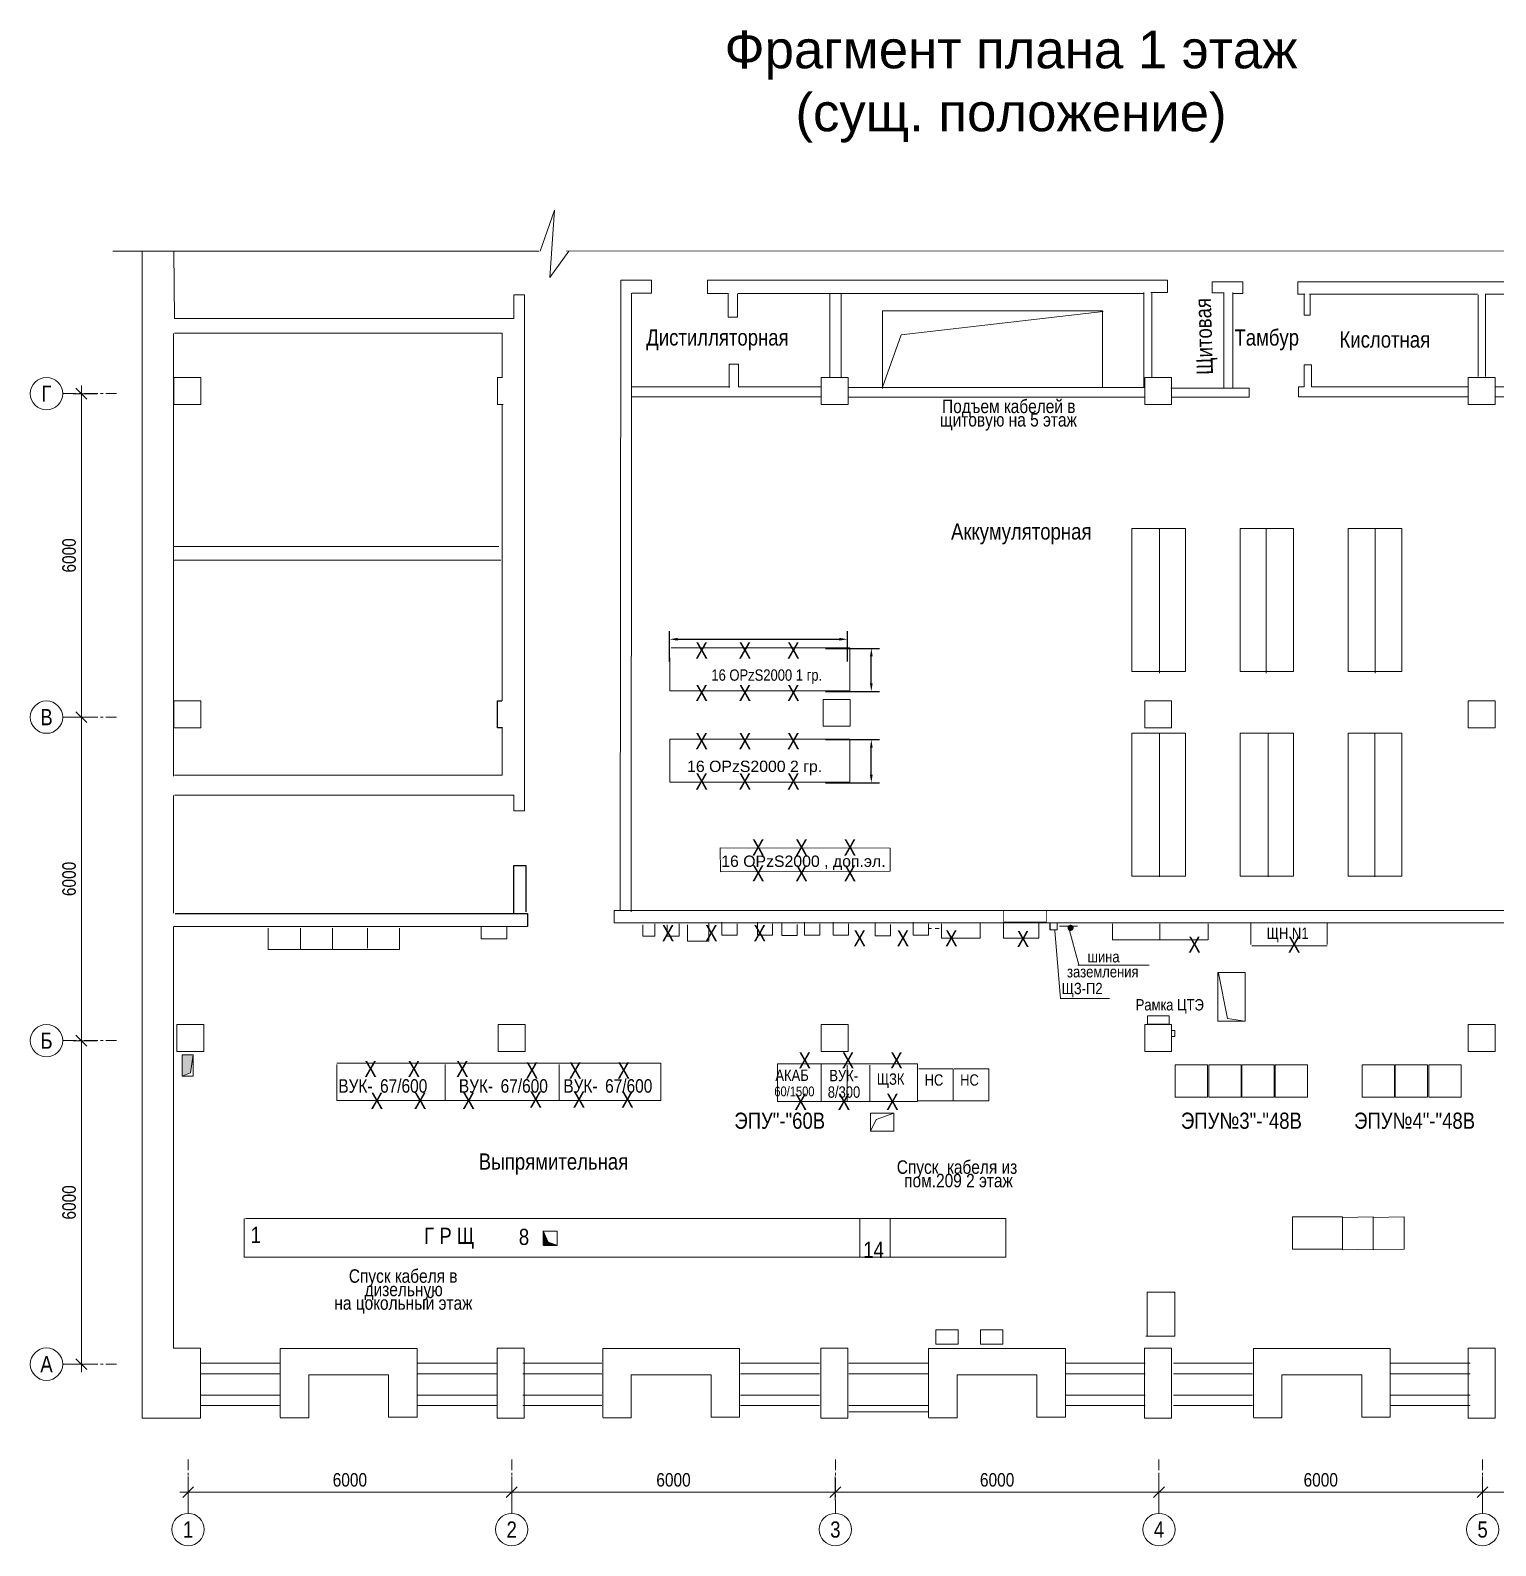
# Model space of a CAD drawing. Header units: millimetres. Extents: x 529148 to 732989, y -6155083 to -138668.
# Drawn here: x 691952 to 719119, y -166773 to -138668 of the extents above; entities that cross this region are included whole.
import ezdxf
from ezdxf.enums import TextEntityAlignment as Align

# ---------------------------------------------------------------- set-up
doc = ezdxf.new("R2010")
doc.units = ezdxf.units.MM
doc.linetypes.add('осеваяX2', pattern=[4, 2.5, -0.5, 0.5, -0.5])
doc.layers.add('Оси здания', color=6, linetype='Continuous')
doc.styles.add('17_Standard 2.5', font='ARIALN.TTF', dxfattribs={"height": 250})
doc.styles.add('Arial Cyr', font='arial.ttf')
doc.styles.get("Standard").update_dxf_attribs({"font": 'ARIALN.TTF', "height": 3})
doc.dimstyles.new('ISO-25', dxfattribs={"dimtxt": 2.5, "dimasz": 2.5, "dimexe": 1.25, "dimexo": 0.625, "dimtad": 1, "dimtxsty": 'Standard', "dimcen": 2.5, "dimadec": 0, "dimazin": 0, "dimtfac": 1, "dimtmove": 0, "dimatfit": 3, "dimfxl": 1, "dimarcsym": 0})
doc.dimstyles.get("Standard").update_dxf_attribs({"dimtxt": 2.5, "dimasz": 2, "dimexe": 1.5, "dimexo": 3, "dimgap": 1, "dimtad": 1, "dimtoh": 1, "dimdec": 0, "dimrnd": 1, "dimzin": 0, "dimdsep": 46, "dimtxsty": '17_Standard 2.5', "dimblk": 'OBLIQUE', "dimcen": 2, "dimdle": 1.5, "dimclrd": 5, "dimclre": 5, "dimclrt": 5, "dimadec": 0, "dimazin": 0, "dimtfac": 1, "dimtdec": 0, "dimtofl": 0, "dimtmove": 0, "dimatfit": 3, "dimldrblk": 'OBLIQUE', "dimfxl": 1, "dimtolj": 1, "dimtzin": 0, "dimlwd": 5, "dimlwe": 5, "dimarcsym": 0})

# ---------------------------------------------------------------- blocks, each defined once
blk = doc.blocks.new('*D513')
at = {"color": 0, "linetype": 'Continuous', "lineweight": -2, "transparency": 16777216}
for p, q in [((706696.445343, -151824.027549), (707693.404168, -151824.027549)), ((707543.404168, -152474.027549), (707543.404168, -151974.027549)), ((706696.445343, -152624.027549), (707693.404168, -152624.027549))]:
    blk.add_line(p, q, dxfattribs=at)
at = {"color": 0, "linetype": 'Continuous', "lineweight": 50, "transparency": 16777216}
for points in [[(707518.404168, -151974.027549), (707568.404168, -151974.027549), (707543.404168, -151824.027549)], [(707518.404168, -152474.027549), (707568.404168, -152474.027549), (707543.404168, -152624.027549)]]:
    blk.add_solid(points, dxfattribs=at)
at = {"layer": 'Defpoints', "color": 0, "linetype": 'Continuous', "lineweight": 50, "transparency": 16777216}
for p in [(706546.445343, -151824.027549), (707543.404168, -151824.027549), (706546.445343, -152624.027549)]:
    blk.add_point(p, dxfattribs=at)
blk = doc.blocks.new('*D514')
at = {"color": 0, "linetype": 'Continuous', "lineweight": -2, "transparency": 16777216}
for p, q in [((703802.04258, -150372.238139), (703802.04258, -149811.4488)), ((703952.04258, -149961.4488), (706952.04258, -149961.4488)), ((707102.04258, -150372.238139), (707102.04258, -149811.4488))]:
    blk.add_line(p, q, dxfattribs=at)
at = {"color": 0, "linetype": 'Continuous', "lineweight": 50, "transparency": 16777216}
for points in [[(703952.04258, -149936.4488), (703952.04258, -149986.4488), (703802.04258, -149961.4488)], [(706952.04258, -149936.4488), (706952.04258, -149986.4488), (707102.04258, -149961.4488)]]:
    blk.add_solid(points, dxfattribs=at)
at = {"layer": 'Defpoints', "color": 0, "linetype": 'Continuous', "lineweight": 50, "transparency": 16777216}
for p in [(707102.04258, -149961.4488), (703802.04258, -150522.238139), (707102.04258, -150522.238139)]:
    blk.add_point(p, dxfattribs=at)
blk = doc.blocks.new('*D515')
at = {"color": 0, "linetype": 'Continuous', "lineweight": -2, "transparency": 16777216}
for p, q in [((706696.445343, -150131.029021), (707693.404168, -150131.029021)), ((707543.404168, -150781.029021), (707543.404168, -150281.029021)), ((706696.445343, -150931.029021), (707693.404168, -150931.029021))]:
    blk.add_line(p, q, dxfattribs=at)
at = {"color": 0, "linetype": 'Continuous', "lineweight": 50, "transparency": 16777216}
for points in [[(707518.404168, -150281.029021), (707568.404168, -150281.029021), (707543.404168, -150131.029021)], [(707518.404168, -150781.029021), (707568.404168, -150781.029021), (707543.404168, -150931.029021)]]:
    blk.add_solid(points, dxfattribs=at)
at = {"layer": 'Defpoints', "color": 0, "linetype": 'Continuous', "lineweight": 50, "transparency": 16777216}
for p in [(706546.445343, -150131.029021), (707543.404168, -150131.029021), (706546.445343, -150931.029021)]:
    blk.add_point(p, dxfattribs=at)
blk = doc.blocks.new('обозначение оси')
at = {"layer": 'Оси здания', "linetype": 'осеваяX2', "lineweight": 5}
blk.add_line((-10, 0), (0, 0), dxfattribs=at)
at = {"layer": 'Оси здания', "lineweight": 5}
blk.add_circle((-13, 0), 3, dxfattribs=at)
at = {"layer": 'Оси здания', "linetype": 'ByBlock', "lineweight": 5}
blk.add_attdef('ОСЬ', text='', height=3, dxfattribs=at).set_placement((-13, 0), align=Align.MIDDLE_CENTER)
blk = doc.blocks.new('*U506')
at = {"layer": 'Оси здания', "linetype": 'осеваяX2', "lineweight": 5}
blk.add_line((0, -10), (0, 0), dxfattribs=at)
at = {"layer": 'Оси здания', "lineweight": 5}
blk.add_circle((0, -13), 3, dxfattribs=at)
at = {"layer": 'Оси здания', "linetype": 'ByBlock', "lineweight": 5}
blk.add_attdef('ОСЬ', text='', height=3, rotation=360, dxfattribs=at).set_placement((0, -13), align=Align.MIDDLE_CENTER)
blk = doc.blocks.new('_Oblique')
at = {"color": 0, "linetype": 'ByBlock', "lineweight": -2}
blk.add_line((-0.5, -0.5), (0.5, 0.5), dxfattribs=at)
blk = doc.blocks.new('*D516')
at = {"color": 5, "linetype": 'Continuous', "lineweight": 5, "transparency": 16777216}
for p, q in [((706876, -165490), (706876, -165932)), ((712876, -165507), (712876, -165932)), ((706726, -165782), (713026, -165782))]:
    blk.add_line(p, q, dxfattribs=at)
at = {"layer": 'Defpoints', "color": 0, "linetype": 'Continuous', "lineweight": 50, "transparency": 16777216}
for p in [(706876, -165190), (712876, -165207), (712876, -165782)]:
    blk.add_point(p, dxfattribs=at)
at = {"color": 5, "linetype": 'Continuous', "lineweight": 5, "transparency": 16777216, "xscale": 200, "yscale": 200, "zscale": 200, "rotation": 180}
blk.add_blockref('_Oblique', (706876, -165782), dxfattribs=at)
at = {"color": 5, "linetype": 'Continuous', "lineweight": 5, "transparency": 16777216, "xscale": 200, "yscale": 200, "zscale": 200}
blk.add_blockref('_Oblique', (712876, -165782), dxfattribs=at)
at = {"color": 5, "linetype": 'Continuous', "lineweight": 20, "transparency": 16777216, "insert": (709876, -165554), "char_height": 250, "attachment_point": 5, "style": '17_Standard 2.5'}
blk.add_mtext('\\A1;6000', dxfattribs=at)
blk = doc.blocks.new('*D517')
at = {"color": 5, "linetype": 'Continuous', "lineweight": 5, "transparency": 16777216}
for p, q in [((712876, -165473), (712876, -165932)), ((718876, -165490), (718876, -165932)), ((712726, -165782), (719026, -165782))]:
    blk.add_line(p, q, dxfattribs=at)
at = {"layer": 'Defpoints', "color": 0, "linetype": 'Continuous', "lineweight": 50, "transparency": 16777216}
for p in [(712876, -165173), (718876, -165190), (718876, -165782)]:
    blk.add_point(p, dxfattribs=at)
at = {"color": 5, "linetype": 'Continuous', "lineweight": 5, "transparency": 16777216, "xscale": 200, "yscale": 200, "zscale": 200, "rotation": 180}
blk.add_blockref('_Oblique', (712876, -165782), dxfattribs=at)
at = {"color": 5, "linetype": 'Continuous', "lineweight": 5, "transparency": 16777216, "xscale": 200, "yscale": 200, "zscale": 200}
blk.add_blockref('_Oblique', (718876, -165782), dxfattribs=at)
at = {"color": 5, "linetype": 'Continuous', "lineweight": 20, "transparency": 16777216, "insert": (715876, -165554), "char_height": 250, "attachment_point": 5, "style": '17_Standard 2.5'}
blk.add_mtext('\\A1;6000', dxfattribs=at)
blk = doc.blocks.new('*D518')
at = {"color": 5, "linetype": 'Continuous', "lineweight": 5, "transparency": 16777216}
for p, q in [((718876, -165490), (718876, -165932)), ((724876, -165507), (724876, -165932)), ((718726, -165782), (725026, -165782))]:
    blk.add_line(p, q, dxfattribs=at)
at = {"layer": 'Defpoints', "color": 0, "linetype": 'Continuous', "lineweight": 50, "transparency": 16777216}
for p in [(718876, -165190), (724876, -165207), (724876, -165782)]:
    blk.add_point(p, dxfattribs=at)
at = {"color": 5, "linetype": 'Continuous', "lineweight": 5, "transparency": 16777216, "xscale": 200, "yscale": 200, "zscale": 200, "rotation": 180}
blk.add_blockref('_Oblique', (718876, -165782), dxfattribs=at)
at = {"color": 5, "linetype": 'Continuous', "lineweight": 5, "transparency": 16777216, "xscale": 200, "yscale": 200, "zscale": 200}
blk.add_blockref('_Oblique', (724876, -165782), dxfattribs=at)
at = {"color": 5, "linetype": 'Continuous', "lineweight": 20, "transparency": 16777216, "insert": (721876, -165554), "char_height": 250, "attachment_point": 5, "style": '17_Standard 2.5'}
blk.add_mtext('\\A1;6000', dxfattribs=at)
blk = doc.blocks.new('*D520')
at = {"color": 5, "linetype": 'Continuous', "lineweight": 5, "transparency": 16777216}
for p, q in [((700876, -165490), (700876, -165932)), ((706876, -165507), (706876, -165932)), ((700726, -165782), (707026, -165782))]:
    blk.add_line(p, q, dxfattribs=at)
at = {"layer": 'Defpoints', "color": 0, "linetype": 'Continuous', "lineweight": 50, "transparency": 16777216}
for p in [(700876, -165190), (706876, -165207), (706876, -165782)]:
    blk.add_point(p, dxfattribs=at)
at = {"color": 5, "linetype": 'Continuous', "lineweight": 5, "transparency": 16777216, "xscale": 200, "yscale": 200, "zscale": 200, "rotation": 180}
blk.add_blockref('_Oblique', (700876, -165782), dxfattribs=at)
at = {"color": 5, "linetype": 'Continuous', "lineweight": 5, "transparency": 16777216, "xscale": 200, "yscale": 200, "zscale": 200}
blk.add_blockref('_Oblique', (706876, -165782), dxfattribs=at)
at = {"color": 5, "linetype": 'Continuous', "lineweight": 20, "transparency": 16777216, "insert": (703876, -165554), "char_height": 250, "attachment_point": 5, "style": '17_Standard 2.5'}
blk.add_mtext('\\A1;6000', dxfattribs=at)
blk = doc.blocks.new('*D521')
at = {"color": 5, "linetype": 'Continuous', "lineweight": 5, "transparency": 16777216}
for p, q in [((694876, -165490), (694876, -165932)), ((700876, -165507), (700876, -165932)), ((694726, -165782), (701026, -165782))]:
    blk.add_line(p, q, dxfattribs=at)
at = {"layer": 'Defpoints', "color": 0, "linetype": 'Continuous', "lineweight": 50, "transparency": 16777216}
for p in [(694876, -165190), (700876, -165207), (700876, -165782)]:
    blk.add_point(p, dxfattribs=at)
at = {"color": 5, "linetype": 'Continuous', "lineweight": 5, "transparency": 16777216, "xscale": 200, "yscale": 200, "zscale": 200, "rotation": 180}
blk.add_blockref('_Oblique', (694876, -165782), dxfattribs=at)
at = {"color": 5, "linetype": 'Continuous', "lineweight": 5, "transparency": 16777216, "xscale": 200, "yscale": 200, "zscale": 200}
blk.add_blockref('_Oblique', (700876, -165782), dxfattribs=at)
at = {"color": 5, "linetype": 'Continuous', "lineweight": 20, "transparency": 16777216, "insert": (697876, -165554), "char_height": 250, "attachment_point": 5, "style": '17_Standard 2.5'}
blk.add_mtext('\\A1;6000', dxfattribs=at)
blk = doc.blocks.new('*D522')
at = {"color": 5, "linetype": 'Continuous', "lineweight": 5, "transparency": 16777216}
for p, q in [((692898, -157257), (692898, -163557)), ((693190, -157407), (692748, -157407)), ((693173, -163407), (692748, -163407))]:
    blk.add_line(p, q, dxfattribs=at)
at = {"layer": 'Defpoints', "color": 0, "linetype": 'Continuous', "lineweight": 50, "transparency": 16777216}
for p in [(693490, -157407), (692898, -163407), (693473, -163407)]:
    blk.add_point(p, dxfattribs=at)
at = {"color": 5, "linetype": 'Continuous', "lineweight": 5, "transparency": 16777216, "xscale": 200, "yscale": 200, "zscale": 200}
for p, rotation in [((692898, -157407), 90), ((692898, -163407), 270)]:
    blk.add_blockref('_Oblique', p, dxfattribs=dict(at, rotation=rotation))
at = {"color": 5, "linetype": 'Continuous', "lineweight": 20, "transparency": 16777216, "insert": (692671, -160407), "char_height": 250, "attachment_point": 5, "rotation": 90, "style": '17_Standard 2.5'}
blk.add_mtext('\\A1;6000', dxfattribs=at)
blk = doc.blocks.new('*D523')
at = {"color": 5, "linetype": 'Continuous', "lineweight": 5, "transparency": 16777216}
for p, q in [((693190, -151407), (692748, -151407)), ((692898, -151257), (692898, -157557)), ((693173, -157407), (692748, -157407))]:
    blk.add_line(p, q, dxfattribs=at)
at = {"layer": 'Defpoints', "color": 0, "linetype": 'Continuous', "lineweight": 50, "transparency": 16777216}
for p in [(693490, -151407), (692898, -157407), (693473, -157407)]:
    blk.add_point(p, dxfattribs=at)
at = {"color": 5, "linetype": 'Continuous', "lineweight": 5, "transparency": 16777216, "xscale": 200, "yscale": 200, "zscale": 200}
for p, rotation in [((692898, -151407), 90), ((692898, -157407), 270)]:
    blk.add_blockref('_Oblique', p, dxfattribs=dict(at, rotation=rotation))
at = {"color": 5, "linetype": 'Continuous', "lineweight": 20, "transparency": 16777216, "insert": (692671, -154407), "char_height": 250, "attachment_point": 5, "rotation": 90, "style": '17_Standard 2.5'}
blk.add_mtext('\\A1;6000', dxfattribs=at)
blk = doc.blocks.new('*D524')
at = {"color": 5, "linetype": 'Continuous', "lineweight": 5, "transparency": 16777216}
for p, q in [((692898, -145257), (692898, -151557)), ((693190, -145407), (692748, -145407)), ((693173, -151407), (692748, -151407))]:
    blk.add_line(p, q, dxfattribs=at)
at = {"layer": 'Defpoints', "color": 0, "linetype": 'Continuous', "lineweight": 50, "transparency": 16777216}
for p in [(693490, -145407), (692898, -151407), (693473, -151407)]:
    blk.add_point(p, dxfattribs=at)
at = {"color": 5, "linetype": 'Continuous', "lineweight": 5, "transparency": 16777216, "xscale": 200, "yscale": 200, "zscale": 200}
for p, rotation in [((692898, -145407), 90), ((692898, -151407), 270)]:
    blk.add_blockref('_Oblique', p, dxfattribs=dict(at, rotation=rotation))
at = {"color": 5, "linetype": 'Continuous', "lineweight": 20, "transparency": 16777216, "insert": (692671, -148407), "char_height": 250, "attachment_point": 5, "rotation": 90, "style": '17_Standard 2.5'}
blk.add_mtext('\\A1;6000', dxfattribs=at)

msp = doc.modelspace()

# ---------------------------------------------------------------- hatches: boundary and pattern name
at = {"linetype": 'Continuous', "lineweight": 20}
h = msp.add_hatch(color=7, dxfattribs=at)
h.dxf.hatch_style = 1
h.paths.add_polyline_path([(694973.238303, -157666.853647), (694765.961308, -157666.853647), (694765.961308, -158067.061258), (694921.240476, -158001.022677)])

# ---------------------------------------------------------------- linework, layer by layer
at = {"color": 7, "lineweight": 5}
for p, q in [((701403.259256, -142762.719718), (701670.380724, -142006.471392)), ((701670.380724, -142006.471392), (701581.340305, -143252.056909)), ((693478.657761, -142762.719718), (701380.999098, -142762.719718)), ((694623.307324, -144014.047654), (694611.251991, -142762.719718)), ((701581.340305, -143252.056909), (701937.502192, -142762.719718)), ((701892.981876, -142762.719718), (732988.634888, -142756.472213)), ((701112.288177, -143575.695691), (700917.130848, -143575.695691)), ((700917.130848, -143575.695691), (700917.130848, -144014.047654)), ((701112.288177, -153143.748244), (701112.288177, -143575.695691)), ((700917.130848, -144014.047654), (694623.307324, -144014.047654)), ((694608.960306, -152501.588532), (694608.960306, -144288.293527)), ((694623.307324, -144281.929472), (700697.578853, -144281.929472)), ((700697.578853, -144281.929472), (700697.578853, -145106.6118)), ((694611.404778, -145106.6118), (695111.404778, -145106.6118)), ((694611.404778, -145606.6118), (694611.404778, -145106.6118)), ((695111.404778, -145106.6118), (695111.404778, -145606.6118)), ((700611.404778, -145606.6118), (700611.404778, -145106.6118)), ((700611.404778, -145106.6118), (700708.362975, -145106.6118)), ((695111.404778, -145606.6118), (694611.404778, -145606.6118)), ((700720.767979, -145606.6118), (700611.404778, -145606.6118)), ((700697.578853, -145606.6118), (700697.578853, -151106.6118)), ((694621.272541, -148242.650367), (700637.425947, -148242.650367)), ((694621.272541, -148495.826295), (700673.667813, -148495.826295)), ((694611.404778, -151106.6118), (695111.404778, -151106.6118)), ((694611.404778, -151606.6118), (694611.404778, -151106.6118)), ((695111.404778, -151106.6118), (695111.404778, -151606.6118)), ((695111.404778, -151606.6118), (694611.404778, -151606.6118)), ((700697.578853, -151606.6118), (700697.578853, -152481.393067)), ((700697.578853, -152481.393067), (694623.307324, -152481.393067)), ((694608.960306, -155040.884588), (694608.960306, -152857.719988)), ((694623.307324, -152851.513578), (700917.130848, -152851.513578)), ((700917.130848, -152851.513578), (700917.130848, -153143.748244)), ((700917.130848, -153143.748244), (701112.288177, -153143.748244))]:
    msp.add_line(p, q, dxfattribs=at)
at = {"color": 7, "lineweight": 20}
for p, q in [((694026.022429, -164410.988634), (694026.022429, -142762.719718)), ((713966.133458, -156143.63567), (714472.899513, -156143.63567)), ((713966.133458, -157046.562783), (713966.133458, -156143.63567)), ((714472.899513, -156143.63567), (714472.899513, -157046.382912)), ((714472.899513, -157046.382912), (713966.133458, -157046.562783)), ((713114.321016, -157216.817687), (713171.044588, -157216.817687)), ((713171.044588, -157328.320849), (713114.321016, -157328.320849)), ((713171.044588, -157216.817687), (713171.044588, -157328.320849)), ((707528.586723, -158749.735135), (707959.814188, -158748.50349)), ((707528.586723, -159086.391349), (707528.586723, -158749.735135)), ((707959.814188, -158748.50349), (707961.124585, -159086.391349)), ((707961.124585, -159086.391349), (707528.586723, -159086.391349)), ((707330.385267, -160707.726088), (707330.385267, -161417.901608)), ((707892.608365, -160707.726088), (707892.608365, -161417.901608)), ((701462.216491, -161202.072957), (701462.216491, -160931.725059)), ((701462.216491, -160931.725059), (701549.46127, -161146.528767)), ((701463.102398, -160937.453132), (701716.485425, -160937.453132)), ((701463.102398, -161202.950999), (701463.102398, -160937.453132)), ((701716.485425, -160937.453132), (701716.485425, -161202.861064)), ((701715.190576, -161202.072957), (701462.216491, -161202.072957)), ((701716.485425, -161202.861064), (701463.102398, -161202.950999)), ((701549.46127, -161146.528767), (701715.190576, -161202.072957)), ((694608.96047, -164410.988634), (694026.022429, -164410.988634))]:
    msp.add_line(p, q, dxfattribs=at)
at = {"color": 7, "linetype": 'Continuous', "lineweight": 20}
for p, q in [((702889.252619, -154978.224006), (702896.797832, -143302.520113)), ((702896.797832, -143302.520113), (703466.516358, -143302.520113)), ((703466.516358, -143302.520113), (703466.516358, -143543.14071)), ((713033.670352, -143304.502806), (704508.238866, -143304.502806)), ((704508.238866, -143304.502806), (704508.238866, -143549.232322)), ((713033.670352, -143527.86359), (713033.670352, -143304.502806)), ((713862.754313, -143538.275157), (713862.754313, -143331.339832)), ((713862.754313, -143331.339832), (714432.991178, -143331.339832)), ((714432.991178, -143331.339832), (714432.991178, -143551.208602)), ((724949.295337, -143332.257507), (715449.295337, -143332.257507)), ((715449.295337, -143332.257507), (715449.295337, -143561.838171)), ((703100.268713, -143541.152858), (703100.268713, -145538.11114)), ((703466.516358, -143543.14071), (703105.355459, -143543.14071)), ((704508.238866, -143549.232322), (704893.059602, -143549.232318)), ((704889.261658, -143555.401507), (704889.261658, -143985.195948)), ((705061.531272, -143985.195948), (705061.531272, -143555.401507)), ((705065.572313, -143549.232317), (712586.034325, -143549.232251)), ((706776.905649, -143551.972076), (706776.905649, -145104.932676)), ((706984.823799, -143564.343522), (706984.823799, -145112.565128)), ((712598.23038, -143527.646683), (712598.23038, -145294.023266)), ((712728.463957, -143527.86359), (713033.670352, -143527.86359)), ((712743.946433, -143527.646683), (712743.946433, -145106.6118)), ((714083.073059, -143538.275157), (713862.754313, -143538.275157)), ((714076.20557, -143527.646683), (714076.20557, -145294.023266)), ((714432.991178, -143551.208602), (714238.592337, -143551.208602)), ((714242.738085, -143527.646683), (714242.738085, -145294.023266)), ((715449.295337, -143561.838171), (715582.850954, -143561.838171)), ((715571.335983, -143574.549601), (715571.335983, -143952.993463)), ((715669.333929, -143561.838171), (718782.722181, -143561.838171)), ((715679.648274, -143952.993463), (715679.648274, -143566.308239)), ((718793.627302, -145088.32512), (718793.627302, -143574.549601)), ((718923.257057, -143561.838171), (724710.961797, -143561.838171)), ((718929.121912, -145088.32512), (718929.121912, -143574.549601)), ((707750.45436, -145309.37219), (707750.45436, -143870.52204)), ((707750.45436, -143870.52204), (711827.254492, -143870.52204)), ((708098.473899, -144317.061767), (711839.683807, -143882.925948)), ((711827.254492, -143870.52204), (711827.254492, -145296.968282)), ((704889.261658, -143985.195948), (705061.531272, -143985.195948)), ((715571.335983, -143952.993463), (715679.648274, -143952.993463)), ((707750.45436, -145284.564447), (708098.473899, -144317.061767)), ((704905.64082, -145294.269231), (704905.64082, -144857.188376)), ((704905.64082, -144857.188376), (705081.571591, -144857.188376)), ((705081.571591, -144857.188376), (705081.571591, -145288.136636)), ((715706.726347, -144872.071475), (715571.335983, -144872.071475)), ((715571.335983, -144872.071475), (715571.335983, -145277.547087)), ((715706.726347, -145277.547087), (715706.726347, -144872.071475)), ((704917.704275, -145280.434235), (703093.998815, -145280.434235)), ((706605.864032, -145280.434235), (705077.89465, -145280.434235)), ((706611.404778, -145106.6118), (707111.404778, -145106.6118)), ((706611.404778, -145606.6118), (706611.404778, -145106.6118)), ((707111.404778, -145106.6118), (707111.404778, -145606.6118)), ((707111.404778, -145289.805359), (712603.177089, -145289.805359)), ((712611.404778, -145106.6118), (713111.404778, -145106.6118)), ((712611.404778, -145606.6118), (712611.404778, -145106.6118)), ((713096.911753, -145302.379061), (714547.276464, -145302.379061)), ((713111.404778, -145106.6118), (713111.404778, -145606.6118)), ((714547.276464, -145302.379061), (714547.276464, -145470.028425)), ((715571.335983, -145277.547087), (715463.023692, -145277.547087)), ((715463.023692, -145277.547087), (715463.023692, -145466.769053)), ((718611.404778, -145277.547087), (715706.726347, -145277.547087)), ((718611.404778, -145106.6118), (719111.404778, -145106.6118)), ((718611.404778, -145606.6118), (718611.404778, -145106.6118)), ((719111.404778, -145106.6118), (719111.404778, -145606.6118)), ((724588.336031, -145277.547087), (719111.404778, -145277.547087)), ((703100.268713, -145538.11114), (703090.867666, -155016.385197)), ((703100.268713, -145314.750286), (703100.268713, -145314.750286)), ((703100.268713, -145538.11114), (703100.268713, -145538.11114)), ((706605.864032, -145464.892289), (703106.321152, -145464.892289)), ((712611.404778, -145470.028425), (707111.404778, -145470.028425)), ((714547.276464, -145470.028425), (713111.404778, -145470.028425)), ((715463.023692, -145466.769053), (718611.404778, -145466.769053)), ((719111.404778, -145466.769053), (724615.414103, -145466.769053)), ((707111.404778, -145606.6118), (706611.404778, -145606.6118)), ((713111.404778, -145606.6118), (712611.404778, -145606.6118)), ((719111.404778, -145606.6118), (718611.404778, -145606.6118)), ((712888.837027, -147920.928751), (712888.837027, -150590.257718)), ((714862.270894, -147920.928751), (714862.270894, -150590.257718)), ((716887.637231, -147920.928751), (716887.637231, -150590.257718)), ((706652.913655, -151076.577127), (707152.913655, -151076.577127)), ((706652.913655, -151576.577127), (706652.913655, -151076.577127)), ((707152.913655, -151076.577127), (707152.913655, -151576.577127)), ((712611.404778, -151106.6118), (713111.404778, -151106.6118)), ((712611.404778, -151606.6118), (712611.404778, -151106.6118)), ((713111.404778, -151106.6118), (713111.404778, -151606.6118)), ((718611.404778, -151106.6118), (719111.404778, -151106.6118)), ((718611.404778, -151606.6118), (718611.404778, -151106.6118)), ((719111.404778, -151106.6118), (719111.404778, -151606.6118)), ((707152.913655, -151576.577127), (706652.913655, -151576.577127)), ((713111.404778, -151606.6118), (712611.404778, -151606.6118)), ((712888.837027, -151701.61258), (712888.837027, -154370.941547)), ((714903.81687, -151701.61258), (714903.81687, -154370.941547)), ((716877.250736, -151701.61258), (716877.250736, -154370.941547)), ((719111.404778, -151606.6118), (718611.404778, -151606.6118)), ((702774.715332, -155221.687826), (702774.715332, -154993.284218)), ((702774.715332, -154993.284218), (724700.961797, -154993.284218)), ((694608.960306, -163112.290196), (694608.960306, -155289.097432)), ((701167.294976, -155288.149383), (694613.637359, -155288.149383)), ((696362.625185, -155317.170204), (696362.625185, -155714.256687)), ((696958.657528, -155317.170204), (696958.657528, -155714.256687)), ((697554.689872, -155317.170204), (697554.689872, -155714.256687)), ((698200.391578, -155317.170204), (698200.391578, -155689.438797)), ((698796.423922, -155714.256687), (698796.423922, -155317.170204)), ((700311.339527, -155292.352313), (700311.339527, -155515.713485)), ((700783.198531, -155515.713485), (700783.198531, -155292.352313)), ((724710.961797, -155221.687826), (702774.715332, -155221.687826)), ((703304.391364, -155260.455587), (703304.391364, -155467.379917)), ((703530.279527, -155467.379917), (703530.279527, -155241.644306)), ((703756.167818, -155260.455587), (703756.167818, -155467.379917)), ((703982.05598, -155467.379917), (703982.05598, -155241.644306)), ((704132.648089, -155260.455587), (704132.648089, -155561.436481)), ((704527.952502, -155561.436481), (704527.952502, -155234.354173)), ((704772.664677, -155210.537288), (704772.664677, -155448.568636)), ((705055.02501, -155448.568636), (705055.02501, -155241.644306)), ((705430.603474, -155210.537288), (705430.603474, -155448.568636)), ((705712.963806, -155448.568636), (705712.963806, -155241.644306)), ((705883.838621, -155220.601251), (705883.838621, -155458.632599)), ((706166.198953, -155458.632599), (706166.198953, -155251.708269)), ((706303.585724, -155210.537288), (706303.585724, -155448.568636)), ((706585.946056, -155448.568636), (706585.946056, -155241.644306)), ((706839.117184, -155210.537288), (706839.117184, -155448.568636)), ((707121.477516, -155448.568636), (707121.477516, -155241.644306)), ((707614.908879, -155222.794926), (707614.908879, -155460.826274)), ((707897.269211, -155460.826274), (707897.269211, -155253.901944)), ((708322.198245, -155210.537288), (708322.198245, -155448.568636)), ((708604.558577, -155448.568636), (708604.558577, -155241.644306)), ((708610.331056, -155328.901144), (708658.519345, -155328.901144)), ((708728.643751, -155328.901144), (708799.608294, -155328.901144)), ((708846.953064, -155241.644306), (708846.953064, -155505.002479)), ((709562.265836, -155505.002479), (709562.265836, -155222.832946)), ((709996.50298, -155230.55448), (709996.50298, -155505.919785)), ((710651.63194, -155505.919785), (710651.63194, -155225.154363)), ((710854.992409, -155228.257847), (710854.992409, -155351.789705)), ((710854.992409, -155351.789705), (710986.760504, -155351.789705)), ((710862.149857, -155353.343703), (710862.149857, -155225.154433)), ((710991.367449, -155353.343703), (710862.149857, -155353.343703)), ((710943.757415, -155361.774298), (711051.950517, -156630.223313)), ((710986.760504, -155351.789705), (710986.760504, -155220.110579)), ((710991.367449, -155222.050949), (710991.367449, -155353.343703)), ((711032.707746, -155283.510466), (711364.596683, -155283.510466)), ((711393.469135, -155999.813276), (711201.691207, -155293.970306)), ((712016.218831, -155239.727182), (712016.218831, -155539.727182)), ((712891.538935, -155239.727182), (712891.538935, -155539.727182)), ((713787.519297, -155538.064537), (713787.519297, -155239.727182)), ((714581.980686, -155226.166384), (714581.980686, -155626.166384)), ((715993.82851, -155226.166384), (715993.82851, -155626.166384)), ((700311.339527, -155515.713485), (700783.198531, -155515.713485)), ((703304.391364, -155467.379917), (703530.279527, -155467.379917)), ((703756.167818, -155467.379917), (703982.05598, -155467.379917)), ((704132.648089, -155561.436481), (704527.952502, -155561.436481)), ((704772.664677, -155448.568636), (705055.02501, -155448.568636)), ((705430.603474, -155448.568636), (705712.963806, -155448.568636)), ((705883.838621, -155458.632599), (706166.198953, -155458.632599)), ((706303.585724, -155448.568636), (706585.946056, -155448.568636)), ((706839.117184, -155448.568636), (707121.477516, -155448.568636)), ((707614.908879, -155460.826274), (707897.269211, -155460.826274)), ((708322.198245, -155448.568636), (708604.558577, -155448.568636)), ((708846.953064, -155505.002479), (709562.265836, -155505.002479)), ((709996.50298, -155505.919785), (710651.63194, -155505.919785)), ((712016.218831, -155538.064537), (713783.720554, -155538.064537)), ((714595.556264, -155646.550854), (715995.556264, -155646.550854)), ((696362.625185, -155714.256687), (698796.423922, -155714.256687)), ((711369.313041, -156007.661762), (712694.563748, -156007.661762)), ((714144.643159, -156993.419569), (713981.903319, -156155.635263)), ((711052.361066, -156627.550154), (711961.916883, -156627.550154)), ((694666.995641, -157106.6118), (695166.995641, -157106.6118)), ((694666.995641, -157606.6118), (694666.995641, -157106.6118)), ((695166.995641, -157106.6118), (695166.995641, -157606.6118)), ((700626.246594, -157106.6118), (701126.246594, -157106.6118)), ((700626.246594, -157606.6118), (700626.246594, -157106.6118)), ((701126.246594, -157106.6118), (701126.246594, -157606.6118)), ((706611.404778, -157106.6118), (707111.404778, -157106.6118)), ((706611.404778, -157606.6118), (706611.404778, -157106.6118)), ((707111.404778, -157106.6118), (707111.404778, -157606.6118)), ((712611.404778, -157106.6118), (713111.404778, -157106.6118)), ((712611.404778, -157606.6118), (712611.404778, -157106.6118)), ((712660.798986, -157101.235067), (712660.798986, -156948.899821)), ((713067.026308, -157101.235067), (712660.798986, -157101.235067)), ((712670.031425, -156944.283602), (713067.026308, -156944.283602)), ((713067.026308, -156944.283602), (713067.026308, -157101.235067)), ((713111.404778, -157106.6118), (713111.404778, -157606.6118)), ((714470.122838, -157046.382912), (714144.643159, -156993.419569)), ((718611.404778, -157106.6118), (719111.404778, -157106.6118)), ((718611.404778, -157606.6118), (718611.404778, -157106.6118)), ((719111.404778, -157106.6118), (719111.404778, -157606.6118)), ((695166.995641, -157606.6118), (694666.995641, -157606.6118)), ((694921.240476, -158001.022677), (694973.238303, -157666.853647)), ((701126.246594, -157606.6118), (700626.246594, -157606.6118)), ((707111.404778, -157606.6118), (706611.404778, -157606.6118)), ((713111.404778, -157606.6118), (712611.404778, -157606.6118)), ((719111.404778, -157606.6118), (718611.404778, -157606.6118)), ((697631.677234, -157823.778716), (703641.670035, -157823.778716)), ((697631.677234, -158518.680042), (697631.677234, -157848.596606)), ((699643.28633, -157848.596606), (699643.28633, -158518.680042)), ((701754.234279, -157848.596606), (701754.234279, -158518.680042)), ((703641.670035, -157823.778716), (703641.670035, -158518.680042)), ((708402.361705, -157839.461797), (705802.177381, -157839.461797)), ((705802.177381, -157839.461797), (705802.177381, -158535.47991)), ((706611.610091, -157839.461797), (706611.610091, -158535.47991)), ((707092.582506, -157858.273078), (707092.582506, -158535.47991)), ((707515.392243, -157858.273078), (707515.392243, -158535.47991)), ((708402.361705, -158535.47991), (708402.361705, -157839.461797)), ((708422.030913, -157931.627893), (709062.030913, -157931.627893)), ((709061.280847, -158521.188101), (709061.280847, -157941.453931)), ((709062.030913, -157931.627893), (709062.030913, -158521.188101)), ((709080.950054, -157931.627893), (709720.950054, -157931.627893)), ((709720.950054, -157931.627893), (709720.950054, -158521.188101)), ((713177.904685, -157857.062708), (713777.904685, -157857.062708)), ((713177.904685, -158457.062708), (713177.904685, -157857.062708)), ((713777.904685, -157857.062708), (713777.904685, -158457.062708)), ((713798.890861, -157857.062708), (714398.890861, -157857.062708)), ((713798.890861, -158457.062708), (713798.890861, -157857.062708)), ((714398.890861, -157857.062708), (714398.890861, -158457.062708)), ((714411.924219, -157857.062708), (715011.924219, -157857.062708)), ((714411.924219, -158457.062708), (714411.924219, -157857.062708)), ((715011.924219, -157857.062708), (715011.924219, -158457.062708)), ((715032.717724, -157857.062708), (715632.717724, -157857.062708)), ((715032.717724, -158457.062708), (715032.717724, -157857.062708)), ((715632.717724, -157857.062708), (715632.717724, -158457.062708)), ((716643.096217, -157857.062708), (717243.096217, -157857.062708)), ((716643.096217, -158457.062708), (716643.096217, -157857.062708)), ((717243.096217, -157857.062708), (717243.096217, -158457.062708)), ((717256.129574, -157857.062708), (717856.129574, -157857.062708)), ((717256.129574, -158457.062708), (717256.129574, -157857.062708)), ((717856.129574, -157857.062708), (717856.129574, -158457.062708)), ((717876.92308, -157857.062708), (718476.92308, -157857.062708)), ((717876.92308, -158457.062708), (717876.92308, -157857.062708)), ((718476.92308, -157857.062708), (718476.92308, -158457.062708)), ((694765.961308, -158067.061258), (694921.240476, -158001.022677)), ((713777.904685, -158457.062708), (713177.904685, -158457.062708)), ((714398.890861, -158457.062708), (713798.890861, -158457.062708)), ((715011.924219, -158457.062708), (714411.924219, -158457.062708)), ((715632.717724, -158457.062708), (715032.717724, -158457.062708)), ((717243.096217, -158457.062708), (716643.096217, -158457.062708)), ((717856.129574, -158457.062708), (717256.129574, -158457.062708)), ((718476.92308, -158457.062708), (717876.92308, -158457.062708)), ((703641.670035, -158518.680042), (697631.677234, -158518.680042)), ((705802.177381, -158535.47991), (708402.361705, -158535.47991)), ((707635.993114, -158868.323188), (707957.807383, -158754.358173)), ((709720.950054, -158521.188101), (708402.361705, -158521.188101)), ((707527.767436, -159084.546741), (707635.993114, -158868.323188)), ((695915.600927, -161422.374878), (695915.600927, -160702.655582)), ((695940.435672, -160702.655582), (710036.647192, -160702.655582)), ((710036.647192, -160702.655582), (710036.647192, -161422.374878)), ((716280.607778, -160676.878869), (715351.42384, -160674.523991)), ((715351.42384, -160674.523991), (715351.42384, -161274.013085)), ((716847.441023, -160674.523991), (716277.495803, -160683.663804)), ((716277.495803, -160683.663804), (716277.495803, -161283.152897)), ((716280.607778, -161274.013085), (716280.607778, -160676.878869)), ((716847.441023, -161274.013085), (716847.441023, -160674.523991)), ((717420.044319, -160674.523991), (716850.099099, -160683.663804)), ((716850.099099, -160683.663804), (716850.099099, -161283.152897)), ((717420.044319, -161274.013085), (717420.044319, -160674.523991)), ((715351.42384, -161274.013085), (716280.607778, -161274.013085)), ((716277.495803, -161283.152897), (716847.441023, -161274.013085)), ((716850.099099, -161283.152897), (717420.044319, -161274.013085)), ((710036.647192, -161422.374878), (695915.600927, -161422.374878)), ((712655.93755, -162886.504202), (712655.93755, -162071.62459)), ((712655.93755, -162071.62459), (713171.097265, -162071.62459)), ((713171.097265, -162071.62459), (713171.097265, -162886.504202)), ((709154.98998, -162772.123394), (708740.536412, -162772.123394)), ((708740.536412, -162772.123394), (708740.536412, -163037.116653)), ((709154.98998, -163037.116653), (709154.98998, -162772.123394)), ((709983.896984, -162772.123394), (709569.443416, -162772.123394)), ((709569.443416, -162772.123394), (709569.443416, -163037.116653)), ((709983.896984, -163037.116653), (709983.896984, -162772.123394)), ((713171.097265, -162886.504202), (712634.472535, -162886.504202)), ((694607.371118, -163107.990722), (695107.371118, -163107.990722)), ((695107.371118, -163107.990722), (695107.371118, -164407.990722)), ((696583.668111, -164388.594872), (696583.668111, -163114.766412)), ((696583.668111, -163114.766412), (699122.120858, -163114.766412)), ((699122.120858, -163114.766412), (699122.120858, -164388.594872)), ((700607.371118, -163107.990722), (701107.371118, -163107.990722)), ((700607.371118, -164407.990722), (700607.371118, -163107.990722)), ((701107.371118, -163107.990722), (701107.371118, -164407.990722)), ((702563.635653, -164388.594872), (702563.635653, -163114.766412)), ((702563.635653, -163114.766412), (705102.0884, -163114.766412)), ((705102.0884, -163114.766412), (705102.0884, -164388.594872)), ((706607.371118, -163107.990722), (707107.371118, -163107.990722)), ((706607.371118, -164407.990722), (706607.371118, -163107.990722)), ((707107.371118, -163107.990722), (707107.371118, -164407.990722)), ((708605.041205, -164388.594872), (708605.041205, -163114.766412)), ((708605.041205, -163114.766412), (711143.493952, -163114.766412)), ((708740.536412, -163037.116653), (709154.98998, -163037.116653)), ((709569.443416, -163037.116653), (709983.896984, -163037.116653)), ((711143.493952, -163114.766412), (711143.493952, -164388.594872)), ((712607.371118, -163107.990722), (713107.371118, -163107.990722)), ((712607.371118, -164407.990722), (712607.371118, -163107.990722)), ((713107.371118, -163107.990722), (713107.371118, -164407.990722)), ((714625.967365, -164388.594872), (714625.967365, -163114.766412)), ((714625.967365, -163114.766412), (717164.420112, -163114.766412)), ((717164.420112, -163114.766412), (717164.420112, -164388.594872)), ((718607.371118, -163107.990722), (719107.371118, -163107.990722)), ((718607.371118, -164407.990722), (718607.371118, -163107.990722)), ((719107.371118, -163107.990722), (719107.371118, -164407.990722)), ((695104.035194, -163385.793732), (696570.093395, -163385.793732)), ((699135.69541, -163385.793732), (700601.753611, -163385.793732)), ((701084.002735, -163385.793732), (702550.060936, -163385.793732)), ((705115.662952, -163385.793732), (706581.721153, -163385.793732)), ((707125.408287, -163385.793732), (708591.466488, -163385.793732)), ((711157.068504, -163385.793732), (712623.126705, -163385.793732)), ((713146.334448, -163385.793732), (714612.392649, -163385.793732)), ((717177.994664, -163385.793732), (718644.052865, -163385.793732)), ((695104.035194, -163589.064222), (696570.093395, -163589.064222)), ((698592.710861, -163602.615602), (697113.077944, -163602.615602)), ((697113.077944, -163602.615602), (697113.077944, -164402.146252)), ((698592.710861, -164388.594872), (698592.710861, -163602.615602)), ((699135.69541, -163589.064222), (700601.753611, -163589.064222)), ((701084.002735, -163589.064222), (702550.060936, -163589.064222)), ((704572.678403, -163602.615602), (703093.045485, -163602.615602)), ((703093.045485, -163602.615602), (703093.045485, -164402.146252)), ((704572.678403, -164388.594872), (704572.678403, -163602.615602)), ((705115.662952, -163589.064222), (706581.721153, -163589.064222)), ((707125.408287, -163589.064222), (708591.466488, -163589.064222)), ((710614.083955, -163602.615602), (709134.451037, -163602.615602)), ((709134.451037, -163602.615602), (709134.451037, -164402.146252)), ((710614.083955, -164388.594872), (710614.083955, -163602.615602)), ((711157.068504, -163589.064222), (712623.126705, -163589.064222)), ((713146.334448, -163589.064222), (714612.392649, -163589.064222)), ((716635.010115, -163602.615602), (715155.377198, -163602.615602)), ((715155.377198, -163602.615602), (715155.377198, -164402.146252)), ((716635.010115, -164388.594872), (716635.010115, -163602.615602)), ((717177.994664, -163589.064222), (718644.052865, -163589.064222)), ((695104.035194, -163982.053892), (696570.093395, -163982.053892)), ((699135.69541, -163982.053892), (700601.753611, -163982.053892)), ((701084.002735, -163982.053892), (702550.060936, -163982.053892)), ((705115.662952, -163982.053892), (706581.721153, -163982.053892)), ((711157.068504, -163982.053892), (712623.126705, -163982.053892)), ((713146.334448, -163982.053892), (714612.392649, -163982.053892)), ((717177.994664, -163982.053892), (718644.052865, -163982.053892)), ((695107.371118, -164407.990722), (694607.371118, -164407.990722)), ((694607.371118, -164407.990722), (694607.371118, -164407.990722)), ((695104.035194, -164171.773002), (696570.093395, -164171.773002)), ((697113.077944, -164402.146252), (696583.668111, -164402.146252)), ((699122.120858, -164388.594872), (698592.710861, -164388.594872)), ((699135.69541, -164171.773002), (700601.753611, -164171.773002)), ((701107.371118, -164407.990722), (700607.371118, -164407.990722)), ((701084.002735, -164171.773002), (702550.060936, -164171.773002)), ((703093.045485, -164402.146252), (702563.635653, -164402.146252)), ((705102.0884, -164388.594872), (704572.678403, -164388.594872)), ((705115.662952, -164171.773002), (706581.721153, -164171.773002)), ((707107.371118, -164407.990722), (706607.371118, -164407.990722)), ((707125.408287, -164171.773002), (708591.466488, -164171.773002)), ((707125.408287, -164289.926116), (708591.466488, -164289.926116)), ((709134.451037, -164402.146252), (708605.041205, -164402.146252)), ((711143.493952, -164388.594872), (710614.083955, -164388.594872)), ((711157.068504, -164171.773002), (712623.126705, -164171.773002)), ((713107.371118, -164407.990722), (712607.371118, -164407.990722)), ((713146.334448, -164171.773002), (714612.392649, -164171.773002)), ((715155.377198, -164402.146252), (714625.967365, -164402.146252)), ((717164.420112, -164388.594872), (716635.010115, -164388.594872)), ((717177.994664, -164171.773002), (718644.052865, -164171.773002)), ((719107.371118, -164407.990722), (718607.371118, -164407.990722))]:
    msp.add_line(p, q, dxfattribs=at)
at = {"color": 7, "linetype": 'Continuous'}
for p, q in [((700611.404778, -151606.6118), (700611.404778, -151106.6118)), ((700611.404778, -151106.6118), (700695.958148, -151106.6118)), ((700708.362975, -151606.6118), (700611.404778, -151606.6118)), ((701141.776298, -154161.89535), (700908.260009, -154161.89535)), ((700908.260009, -154161.89535), (700908.260009, -155035.795991)), ((701141.776298, -155016.375951), (701141.776298, -154161.89535)), ((694635.614493, -155046.814487), (701167.294976, -155046.814487)), ((701167.294976, -155046.814487), (701167.294976, -155288.149383))]:
    msp.add_line(p, q, dxfattribs=at)
at = {"color": 7, "linetype": 'Continuous', "lineweight": 20}
for points in [[(713368.320557, -147907.547239), (712374.587371, -147907.547239), (712374.587371, -150558.885488), (713368.320557, -150558.885488)], [(715373.147689, -147907.547239), (714379.414504, -147907.547239), (714379.414504, -150558.885488), (715373.147689, -150558.885488)], [(717380.702192, -147907.547239), (716386.969007, -147907.547239), (716386.969007, -150558.885488), (717380.702192, -150558.885488)], [(713368.320557, -151705.620491), (712374.587371, -151705.620491), (712374.587371, -154356.95874), (713368.320557, -154356.95874)], [(715373.147689, -151705.620491), (714379.414504, -151705.620491), (714379.414504, -154356.95874), (715373.147689, -154356.95874)], [(717380.702192, -151705.620491), (716386.969007, -151705.620491), (716386.969007, -154356.95874), (717380.702192, -154356.95874)], [(694765.961308, -157666.853647), (694973.238303, -157666.853647), (694973.238303, -158067.061258), (694765.961308, -158067.061258)]]:
    msp.add_lwpolyline(points, close=True, dxfattribs=at)
for points in [[(703832.605064, -150122.888155), (707144.884842, -150122.888155), (707144.884842, -150918.041878), (703808.133768, -150918.041878), (703808.133768, -150306.67457)], [(703808.133768, -151811.945036), (707144.884842, -151815.886683), (707144.884842, -152611.040406), (703808.133768, -152611.040406), (703808.133768, -151811.945036)], [(704748.020196, -154273.664027), (707894.146994, -154265.500543), (707894.146994, -153838.363849), (704742.985051, -153833.169757), (704748.020196, -154273.664027)]]:
    msp.add_lwpolyline(points, dxfattribs=at)
at = {"color": 7, "linetype": 'Continuous', "lineweight": 20, "const_width": 10}
msp.add_lwpolyline([(709997.721149, -154995.565744), (710786.594403, -154995.565744), (710786.594403, -155204.93602), (709997.721149, -155204.93602)], close=True, dxfattribs=at)
at = {"color": 7, "linetype": 'Continuous', "lineweight": 20}
for points in [[(711195.764004, -155356.509577), (711178.264648, -155314.262396), (711195.764004, -155272.015216)], [(711238.011184, -155374.008932), (711195.764004, -155272.015216), (711238.011184, -155254.515861)], [(711195.764004, -155356.509577), (711195.764004, -155272.015216), (711238.011184, -155374.008932)], [(711238.011184, -155374.008932), (711238.011184, -155254.515861), (711280.258365, -155356.509577)], [(711280.258365, -155356.509577), (711238.011184, -155254.515861), (711280.258365, -155272.015216)], [(711280.258365, -155356.509577), (711280.258365, -155272.015216), (711297.75772, -155314.262396)], [(701462.216491, -161202.072957), (701462.216491, -160931.725059), (701549.46127, -161202.072957)], [(701549.46127, -161202.072957), (701462.216491, -160931.725059), (701549.46127, -161146.528767)], [(701549.46127, -161202.072957), (701549.46127, -161146.528767), (701715.190576, -161202.072957)]]:
    msp.add_solid(points, dxfattribs=at)

# ---------------------------------------------------------------- block references
at = {"color": 7, "linetype": 'ByBlock', "lineweight": 5, "xscale": 100, "yscale": 100, "zscale": 100}
for name, p, values in [('обозначение оси', (693551.50092, -145406.6118), {'ОСЬ': 'Г'}), ('обозначение оси', (693551.50092, -151406.6118), {'ОСЬ': 'В'}), ('обозначение оси', (693551.50092, -157406.6118), {'ОСЬ': 'Б'}), ('обозначение оси', (693551.50092, -163406.6118), {'ОСЬ': 'А'}), ('*U506', (694876.246594, -165173.492812), {'ОСЬ': '1'}), ('*U506', (700876.246594, -165173.492812), {'ОСЬ': '2'}), ('*U506', (706876.246594, -165173.492812), {'ОСЬ': '3'}), ('*U506', (712876.246594, -165173.492812), {'ОСЬ': '4'}), ('*U506', (718876.246594, -165173.492812), {'ОСЬ': '5'})]:
    msp.add_blockref(name, p, dxfattribs=at).add_auto_attribs(values)

# ---------------------------------------------------------------- texts
at = {"color": 7, "linetype": 'Continuous', "lineweight": 20}
msp.add_text('Щитовая', height=300, rotation=91.592387, dxfattribs=at).set_placement((713878.008242, -145052.742916))
for s, height, p in [('Дистилляторная', 300, (703370.436656, -144513.559989)), ('Тамбур', 300, (714275.75164, -144514.609989)), ('Кислотная', 300, (716223.961915, -144552.859989)), ('Подъем кабелей в', 249.999, (708854.872074, -145766.305104)), ('щитовую на 5 этаж', 249.999, (708814.957319, -146016.305104)), ('ЩН N1', 210, (714874.773159, -155520.162377)), ('шина', 210, (711552.166722, -155955.037768)), ('заземления', 210, (711172.375725, -156233.39305)), ('ЩЗ-П2', 210, (711072.557768, -156544.2599)), ('Рамка ЦТЭ', 210, (712445.148633, -156846.194562)), ('АКАБ', 210, (705765.002293, -158152.668139)), ('ВУК-', 210, (706764.922508, -158159.142334)), ('ВУК-', 250, (697661.411534, -158371.41836)), ('67/600', 250, (698435.411534, -158371.41836)), ('ВУК-', 250, (699896.532824, -158371.41836)), ('67/600', 250, (700670.532824, -158371.41836)), ('ВУК-', 250, (701833.638071, -158371.41836)), ('67/600', 250, (702607.638071, -158371.41836)), ('ЩЗК', 210, (707646.556747, -158224.216861)), ('НС', 210, (708530.887285, -158240.796733)), ('НС', 210, (709189.806427, -158240.796733)), ('60/1500', 180, (705744.730388, -158438.453793)), ('8/300', 210, (706735.765465, -158465.008476)), ('ЭПУ"-"60В', 300, (705003.939485, -159041.244041)), ('ЭПУ№3"-"48В', 300, (713283.912899, -159041.244041)), ('ЭПУ№4"-"48В', 300, (716493.941394, -159041.244041)), ('Выпрямительная', 300, (700264.576555, -159798.673827)), ('Спуск  кабеля из', 249.999, (708015.732105, -159876.420733)), ('пом.209 2 этаж', 249.999, (708152.24307, -160126.420733)), ('1', 300, (696036.447279, -161158.617272)), ('Г Р Щ', 300, (699256.149364, -161175.901752)), ('8', 300, (701008.685497, -161195.588634)), ('14', 300, (707394.045407, -161435.720321)), ('Спуск кабеля в', 249.999, (697856.879222, -161896.878149)), (' на цокольный этаж', 249.999, (697509.032765, -162396.878149)), ('дизельную', 249.999, (698148.794971, -162146.878149))]:
    msp.add_text(s, height=height, dxfattribs=at).set_placement(p)
at = {"color": 7, "linetype": 'Continuous', "lineweight": 20, "ltscale": 100}
for s, p in [('Х      Х       Х', (703660.143992, -155564.48863)), ('Х      Х       Х', (707212.324952, -155657.967076)), ('Х', (710240.741925, -155670.950194)), ('Х', (713419.0091, -155774.815134)), ('Х', (715267.805039, -155774.815134)), ('Х      Х       Х', (706194.448536, -157922.222776)), ('Х      Х       Х', (698144.915659, -158082.636406)), ('Х      Х       Х', (701136.225941, -158109.179668)), ('Х      Х       Х', (698261.763717, -158672.64697)), ('Х      Х       Х', (701206.334776, -158649.277358)), ('Х      Х       Х', (706119.146454, -158690.823334))]:
    msp.add_text(s, height=300, dxfattribs=at).set_placement(p)
at = {"color": 7, "linetype": 'Continuous', "lineweight": 20, "insert": (710133.275985, -138878.043792), "char_height": 180, "width": 24624.13949, "attachment_point": 5, "style": 'Arial Cyr'}
msp.add_mtext('{\\H5.5556x;\\P\\H0.69999x;Фрагмент плана 1 этаж\\P(сущ. положение)}', dxfattribs=at)
at = {"color": 7, "linetype": 'Continuous', "lineweight": 20, "char_height": 300}
for s, insert, width, attachment_point in [('Аккумуляторная', (709022.133191, -147812.698221), 4941.59, 1), ('\\pxqc;Х      Х       Х    ', (706931.976058, -150169.309142), 3369.05662, 6), ('\\pxqc;Х      Х       Х    ', (706931.976058, -150958.682688), 3369.05662, 6), ('\\pxqc;Х      Х       Х    ', (706931.976058, -151851.921175), 3369.05662, 6), ('\\pxqc;Х      Х       Х    ', (706931.976058, -152599.748746), 3369.05662, 6), ('\\pxqc;Х      Х       Х    ', (707981.011955, -153825.355042), 3369.05662, 6), ('\\pxqc;Х      Х       Х    ', (707981.011955, -154303.133768), 3369.05662, 6)]:
    msp.add_mtext(s, dxfattribs=dict(at, insert=insert, width=width, attachment_point=attachment_point))
at = {"color": 7, "linetype": 'Continuous', "lineweight": 20, "char_height": 210, "attachment_point": 6}
for s, insert in [('16 OPzS2000 1 гр.', (706631.976058, -150657.474361)), ('{\\fArial|b0|i0|c0|p34;16 OPzS2000 2 гр.}', (706631.976058, -152350.472889)), ('{\\fArial|b0|i0|c0|p34;16 OPzS2000 , доп.эл.}', (707808.585293, -154109.000938))]:
    msp.add_mtext(s, dxfattribs=dict(at, insert=insert))

# ---------------------------------------------------------------- dimensions: what is measured, and where the dimension line sits
at = {"color": 7, "linetype": 'Continuous', "lineweight": 20}
for base, p1, p2, angle, dimstyle, override, picture, middle in [((692898.250438, -151406.6118), (693489.937485, -145406.6118), (693473.057989, -151406.6118), 270, 'Standard', {"dimscale": 100}, '*D524', (692670.607191, -148406.6118)), ((707543.404168, -150131.029021), (706546.445343, -150931.029021), (706546.445343, -150131.029021), 90, 'ISO-25', {"dimtxt": 200, "dimasz": 150, "dimexe": 150, "dimexo": 150, "dimgap": 100, "dimdec": 0, "dimsah": 1, "dimdle": 150}, '*D515', (707543.404168, -150531.029021)), ((692898.250438, -157406.6118), (693489.937485, -151406.6118), (693473.057989, -157406.6118), 270, 'Standard', {"dimscale": 100}, '*D523', (692670.607191, -154406.6118)), ((707543.404168, -151824.027549), (706546.445343, -152624.027549), (706546.445343, -151824.027549), 90, 'ISO-25', {"dimtxt": 200, "dimasz": 150, "dimexe": 150, "dimexo": 150, "dimgap": 100, "dimdec": 0, "dimsah": 1, "dimdle": 150}, '*D513', (707543.404168, -152224.027549)), ((692898.250438, -163406.6118), (693489.937485, -157406.6118), (693473.057989, -163406.6118), 270, 'Standard', {"dimscale": 100}, '*D522', (692670.607191, -160406.6118))]:
    dim = msp.add_linear_dim(base=base, p1=p1, p2=p2, angle=angle, dimstyle=dimstyle, override=override, dxfattribs=at)
    dim.commit()
    dim.dimension.update_dxf_attribs({"geometry": picture, "text_midpoint": middle})
for base, p1, p2, dimstyle, override, picture, middle in [((707102.04258, -149961.4488), (703802.04258, -150522.238139), (707102.04258, -150522.238139), 'ISO-25', {"dimtxt": 200, "dimasz": 150, "dimexe": 150, "dimexo": 150, "dimgap": 100, "dimdec": 0, "dimsah": 1, "dimdle": 150}, '*D514', (705452.04258, -149961.4488)), ((700876.246594, -165782.059354), (694876.246594, -165190.372307), (700876.246594, -165207.251803), 'Standard', {"dimscale": 100}, '*D521', (697876.246594, -165554.416107)), ((706876.246594, -165782.059354), (700876.246594, -165190.372307), (706876.246594, -165207.251803), 'Standard', {"dimscale": 100}, '*D520', (703876.246594, -165554.416107)), ((712876.246594, -165782.059354), (706876.246594, -165190.372307), (712876.246594, -165207.251803), 'Standard', {"dimscale": 100}, '*D516', (709876.246594, -165554.416107)), ((718876.246594, -165782.059354), (712876.246594, -165173.492812), (718876.246594, -165190.372307), 'Standard', {"dimscale": 100}, '*D517', (715876.246594, -165554.416107)), ((724876.246594, -165782.059354), (718876.246594, -165190.372307), (724876.246594, -165207.251803), 'Standard', {"dimscale": 100}, '*D518', (721876.246594, -165554.416107))]:
    dim = msp.add_linear_dim(base=base, p1=p1, p2=p2, dimstyle=dimstyle, override=override, dxfattribs=at)
    dim.commit()
    dim.dimension.update_dxf_attribs({"geometry": picture, "text_midpoint": middle})

doc.saveas('drawing.dxf')
